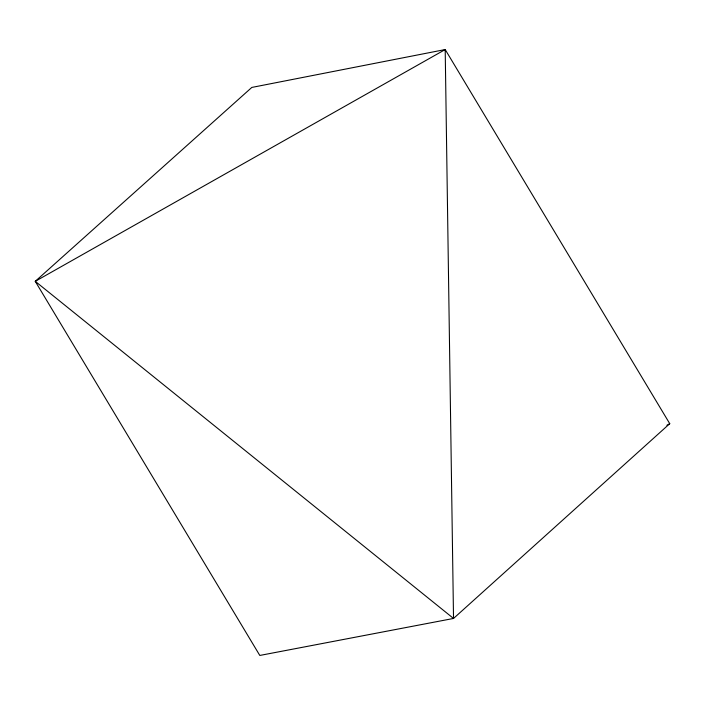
<?xml version="1.0" encoding="UTF-8"?>
<svg xmlns="http://www.w3.org/2000/svg" width="705" height="705" viewBox="0 0 705 705"><rect width="100%" height="100%" fill="white"/><g stroke="black" fill="none" stroke-linecap="round" stroke-linejoin="round"><path stroke-width="1.06" d="M669.75 423.67L453.526 618.452L259.801 655.447L35.25 281.33L251.808 87.429L445.199 49.553L669.75 423.67L666.877 425.291M445.199 49.553L35.25 281.33L453.526 618.452L445.199 49.553"/></g></svg>
